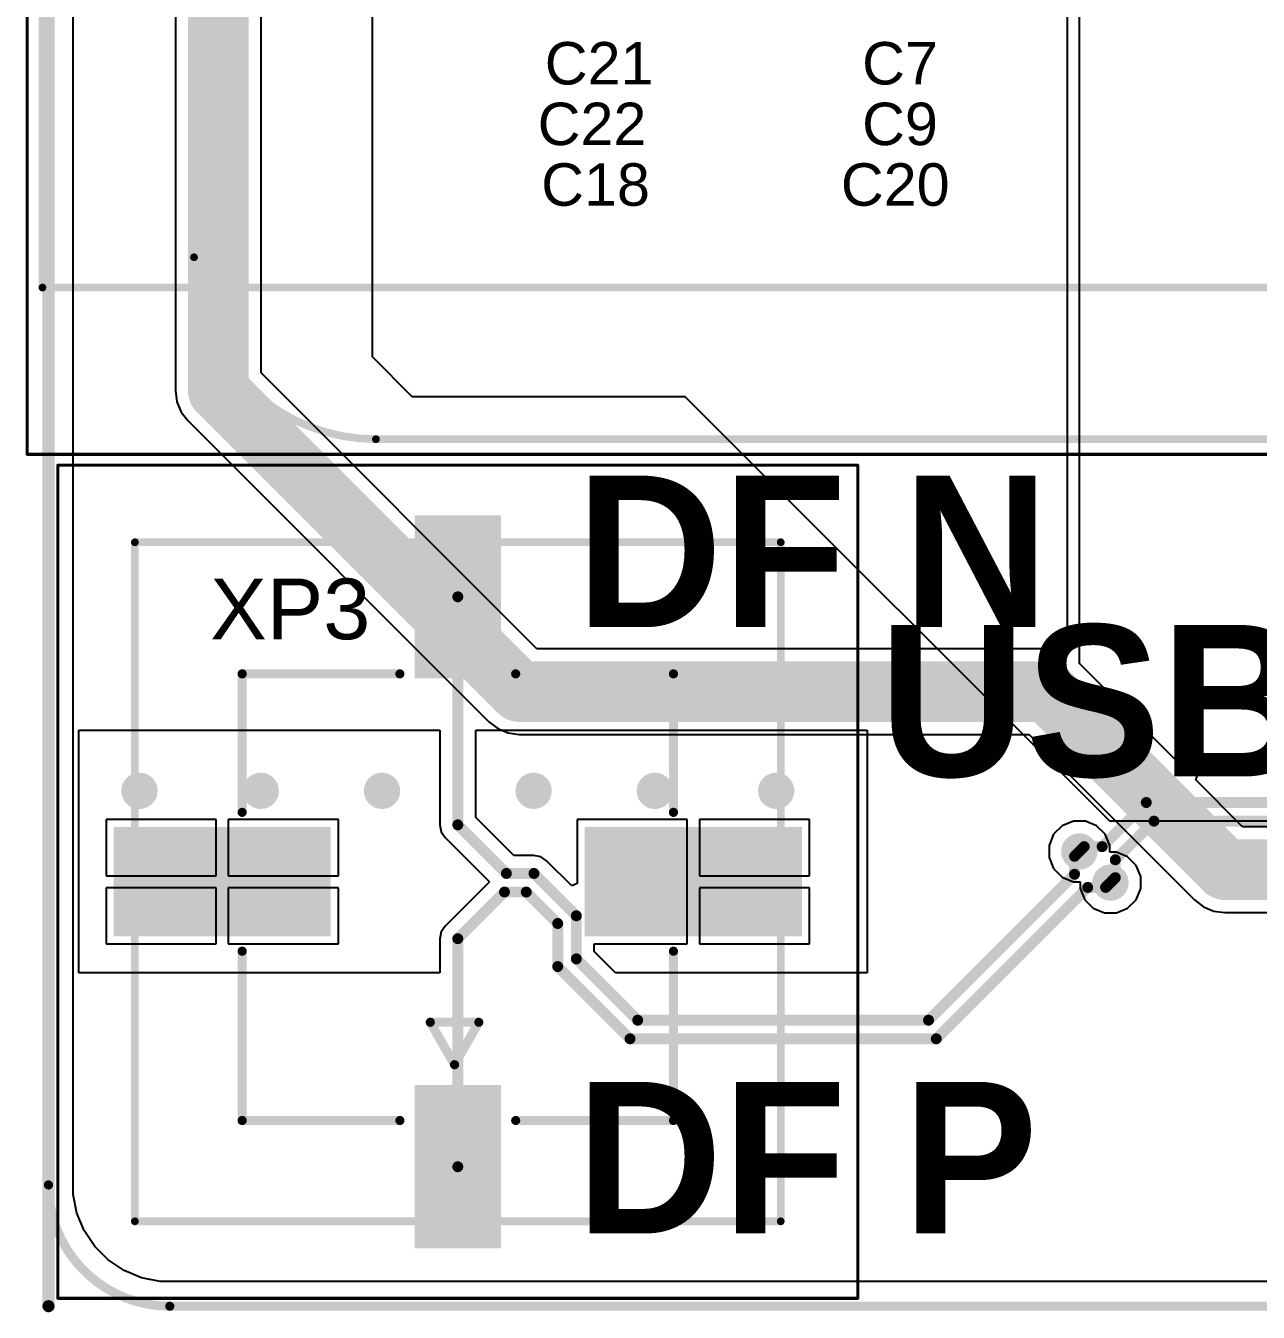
# Model space of a CAD drawing. Header units: inches. Extents: x 0 to 110, y 0 to 95.
# Drawn here: x -0.38 to 19.95, y -0.1 to 21.12 of the extents above; entities that cross this region are included whole.
import ezdxf

# ---------------------------------------------------------------- set-up
doc = ezdxf.new("R2010")
doc.units = ezdxf.units.IN
for name, color, linetype in [('Board Shape', 56, 'Continuous'), ('Bottom Layer', 5, 'Continuous'), ('Int1', 16, 'Continuous'), ('Int2', 76, 'Continuous'), ('Mechanical 13', 56, 'Continuous'), ('Mechanical1', 6, 'Continuous'), ('Top Courtyard', 56, 'Continuous'), ('Top Layer', 1, 'Continuous'), ('Top Overlay', 2, 'Continuous'), ('Top Paste', 8, 'Continuous'), ('Top Solder', 216, 'Continuous'), ('Via Holes', 16, 'Continuous')]:
    doc.layers.add(name, color=color, linetype=linetype)
doc.styles.add('Arial', font='', dxfattribs={"height": 0.2})
doc.styles.add('Century Gothic_Bold', font='', dxfattribs={"height": 0.2})
doc.styles.get('Arial').set_extended_font_data('Arial')
doc.styles.get('Century Gothic_Bold').set_extended_font_data('Century Gothic', bold=True)

# ---------------------------------------------------------------- blocks, each defined once
blk = doc.blocks.new('RPI_1037')
at = {"layer": 'Mechanical 13'}
for points in [[(39.5, 28, 0.127, 0.127, 0), (-39.5, 28, 0.127, 0.127, 0)], [(39.5, 28, 0.127, 0.127, -0.414214), (42.5, 25, 0.127, 0.127, 0)], [(45, 25.5, 0.127, 0.127, 0), (23.5, 25.5, 0.127, 0.127, 0)], [(45, 25.5, 0.127, 0.127, 0), (45, -25.5, 0.127, 0.127, 0)], [(42.5, 25, 0.127, 0.127, 0), (42.5, -25, 0.127, 0.127, 0)]]:
    blk.add_lwpolyline(points, format="xyseb", dxfattribs=at)
for points in [[(39.468, 28, 0.0635, 0.0635, 1), (39.532, 28, 0.0635, 0.0635, 1)], [(39.468, 28, 0.0635, 0.0635, 1), (39.532, 28, 0.0635, 0.0635, 1)], [(44.968, 25.5, 0.0635, 0.0635, 1), (45.032, 25.5, 0.0635, 0.0635, 1)], [(44.968, 25.5, 0.0635, 0.0635, 1), (45.032, 25.5, 0.0635, 0.0635, 1)], [(42.468, 25, 0.0635, 0.0635, 1), (42.532, 25, 0.0635, 0.0635, 1)], [(42.468, 25, 0.0635, 0.0635, 1), (42.532, 25, 0.0635, 0.0635, 1)]]:
    blk.add_lwpolyline(points, format="xyseb", close=True, dxfattribs=at)
at = {"layer": 'Top Courtyard'}
for points in [[(45.25, 28.25, 0.05, 0.05, 0), (-42.75, 28.25, 0.05, 0.05, 0)], [(45.25, 28.25, 0.05, 0.05, 0), (45.25, -30.255, 0.05, 0.05, 0)]]:
    blk.add_lwpolyline(points, format="xyseb", dxfattribs=at)
blk.add_lwpolyline([(45.238, 28.25, 0.025, 0.025, 1), (45.263, 28.25, 0.025, 0.025, 1)], format="xyseb", close=True, dxfattribs=at)
blk.add_lwpolyline([(45.238, 28.25, 0.025, 0.025, 1), (45.263, 28.25, 0.025, 0.025, 1)], format="xyseb", close=True, dxfattribs=at)
at = {"layer": 'Top Overlay'}
for points in [[(39.5, 28, 0.127, 0.127, 0), (-39.5, 28, 0.127, 0.127, 0)], [(39.5, 28, 0.127, 0.127, -0.414214), (42.5, 25, 0.127, 0.127, 0)], [(42.5, 25, 0.127, 0.127, 0), (42.5, -25, 0.127, 0.127, 0)]]:
    blk.add_lwpolyline(points, format="xyseb", dxfattribs=at)
for points in [[(39.468, 28, 0.0635, 0.0635, 1), (39.532, 28, 0.0635, 0.0635, 1)], [(39.468, 28, 0.0635, 0.0635, 1), (39.532, 28, 0.0635, 0.0635, 1)], [(42.468, 25, 0.0635, 0.0635, 1), (42.532, 25, 0.0635, 0.0635, 1)], [(42.468, 25, 0.0635, 0.0635, 1), (42.532, 25, 0.0635, 0.0635, 1)]]:
    blk.add_lwpolyline(points, format="xyseb", close=True, dxfattribs=at)
blk = doc.blocks.new('M_____430450218_1131')
at = {"layer": 'Top Layer'}
for points in [[(-0.635, 5.97), (0.635, 5.97), (0.635, 3.43), (-0.635, 3.43)], [(-5.6, 0.825), (-2.17, 0.825), (-2.17, -0.825), (-5.6, -0.825)], [(2.17, 0.825), (5.6, 0.825), (5.6, -0.825), (2.17, -0.825)], [(-0.635, -3.43), (0.635, -3.43), (0.635, -5.97), (-0.635, -5.97)]]:
    blk.add_hatch(color=1, dxfattribs=at).paths.add_polyline_path(points)
at = {"layer": 'Top Paste'}
for points in [[(-0.635, 5.97), (0.635, 5.97), (0.635, 3.43), (-0.635, 3.43)], [(-5.6, 0.825), (-2.17, 0.825), (-2.17, -0.825), (-5.6, -0.825)], [(2.17, 0.825), (5.6, 0.825), (5.6, -0.825), (2.17, -0.825)], [(-0.635, -3.43), (0.635, -3.43), (0.635, -5.97), (-0.635, -5.97)]]:
    blk.add_hatch(color=8, dxfattribs=at).paths.add_polyline_path(points)
at = {"layer": 'Top Solder'}
for points in [[(-0.711, 6.046), (0.711, 6.046), (0.711, 3.354), (-0.711, 3.354)], [(-5.676, 0.901), (-2.094, 0.901), (-2.094, -0.901), (-5.676, -0.901)], [(2.094, 0.901), (5.676, 0.901), (5.676, -0.901), (2.094, -0.901)], [(-0.711, -3.354), (0.711, -3.354), (0.711, -6.046), (-0.711, -6.046)]]:
    blk.add_hatch(color=216, dxfattribs=at).paths.add_polyline_path(points)
at = {"layer": 'Mechanical 13'}
for points in [[(-5.325, 5.6, 0.127, 0.127, 0), (5.325, 5.6, 0.127, 0.127, 0)], [(-5.325, -5.6, 0.127, 0.127, 0), (-5.325, 5.6, 0.127, 0.127, 0)], [(5.325, -5.6, 0.127, 0.127, 0), (5.325, 5.6, 0.127, 0.127, 0)], [(-0.454, -2.317, 0.127, 0.127, 0), (0.346, -2.317, 0.127, 0.127, 0)], [(-0.454, -2.317, 0.127, 0.127, 0), (-0.054, -3.017, 0.127, 0.127, 0)], [(-0.054, -3.017, 0.127, 0.127, 0), (0.346, -2.317, 0.127, 0.127, 0)], [(-5.325, -5.6, 0.127, 0.127, 0), (5.325, -5.6, 0.127, 0.127, 0)]]:
    blk.add_lwpolyline(points, format="xyseb", dxfattribs=at)
for points in [[(-5.357, 5.6, 0.0635, 0.0635, 1), (-5.293, 5.6, 0.0635, 0.0635, 1)], [(-5.357, 5.6, 0.0635, 0.0635, 1), (-5.293, 5.6, 0.0635, 0.0635, 1)], [(5.293, 5.6, 0.0635, 0.0635, 1), (5.357, 5.6, 0.0635, 0.0635, 1)], [(5.293, 5.6, 0.0635, 0.0635, 1), (5.357, 5.6, 0.0635, 0.0635, 1)], [(-0.486, -2.317, 0.0635, 0.0635, 1), (-0.422, -2.317, 0.0635, 0.0635, 1)], [(-0.486, -2.317, 0.0635, 0.0635, 1), (-0.422, -2.317, 0.0635, 0.0635, 1)], [(0.314, -2.317, 0.0635, 0.0635, 1), (0.378, -2.317, 0.0635, 0.0635, 1)], [(0.314, -2.317, 0.0635, 0.0635, 1), (0.378, -2.317, 0.0635, 0.0635, 1)], [(-0.086, -3.017, 0.0635, 0.0635, 1), (-0.022, -3.017, 0.0635, 0.0635, 1)], [(-0.086, -3.017, 0.0635, 0.0635, 1), (-0.022, -3.017, 0.0635, 0.0635, 1)], [(-5.357, -5.6, 0.0635, 0.0635, 1), (-5.293, -5.6, 0.0635, 0.0635, 1)], [(-5.357, -5.6, 0.0635, 0.0635, 1), (-5.293, -5.6, 0.0635, 0.0635, 1)], [(5.293, -5.6, 0.0635, 0.0635, 1), (5.357, -5.6, 0.0635, 0.0635, 1)], [(5.293, -5.6, 0.0635, 0.0635, 1), (5.357, -5.6, 0.0635, 0.0635, 1)]]:
    blk.add_lwpolyline(points, format="xyseb", close=True, dxfattribs=at)
at = {"layer": 'Top Courtyard'}
for points in [[(-6.595, -6.87, 0.05, 0.05, 0), (-6.595, 6.87, 0.05, 0.05, 0)], [(-6.595, 6.87, 0.05, 0.05, 0), (6.595, 6.87, 0.05, 0.05, 0)], [(6.595, -6.87, 0.05, 0.05, 0), (6.595, 6.87, 0.05, 0.05, 0)], [(-6.595, -6.87, 0.05, 0.05, 0), (6.595, -6.87, 0.05, 0.05, 0)]]:
    blk.add_lwpolyline(points, format="xyseb", dxfattribs=at)
for points in [[(-6.608, 6.87, 0.025, 0.025, 1), (-6.583, 6.87, 0.025, 0.025, 1)], [(-6.608, 6.87, 0.025, 0.025, 1), (-6.583, 6.87, 0.025, 0.025, 1)], [(6.583, 6.87, 0.025, 0.025, 1), (6.608, 6.87, 0.025, 0.025, 1)], [(6.583, 6.87, 0.025, 0.025, 1), (6.608, 6.87, 0.025, 0.025, 1)], [(-6.608, -6.87, 0.025, 0.025, 1), (-6.583, -6.87, 0.025, 0.025, 1)], [(-6.608, -6.87, 0.025, 0.025, 1), (-6.583, -6.87, 0.025, 0.025, 1)], [(6.583, -6.87, 0.025, 0.025, 1), (6.608, -6.87, 0.025, 0.025, 1)], [(6.583, -6.87, 0.025, 0.025, 1), (6.608, -6.87, 0.025, 0.025, 1)]]:
    blk.add_lwpolyline(points, format="xyseb", close=True, dxfattribs=at)
at = {"layer": 'Top Overlay'}
for points in [[(-3.556, 3.429, 0.15, 0.15, 0), (-0.955, 3.429, 0.15, 0.15, 0)], [(-3.556, 1.145, 0.15, 0.15, 0), (-3.556, 3.429, 0.15, 0.15, 0)], [(0.955, 3.429, 0.15, 0.15, 0), (3.556, 3.429, 0.15, 0.15, 0)], [(3.556, 1.145, 0.15, 0.15, 0), (3.556, 3.429, 0.15, 0.15, 0)], [(-3.556, -3.937, 0.15, 0.15, 0), (-3.556, -1.145, 0.15, 0.15, 0)], [(3.556, -3.937, 0.15, 0.15, 0), (3.556, -1.145, 0.15, 0.15, 0)], [(-0.454, -2.317, 0.15, 0.15, 0), (-0.054, -3.017, 0.15, 0.15, 0)], [(-0.454, -2.317, 0.15, 0.15, 0), (0.346, -2.317, 0.15, 0.15, 0)], [(-0.054, -3.017, 0.15, 0.15, 0), (0.346, -2.317, 0.15, 0.15, 0)], [(-3.556, -3.937, 0.15, 0.15, 0), (-0.955, -3.937, 0.15, 0.15, 0)], [(0.955, -3.937, 0.15, 0.15, 0), (3.556, -3.937, 0.15, 0.15, 0)]]:
    blk.add_lwpolyline(points, format="xyseb", dxfattribs=at)
for points in [[(-3.594, 3.429, 0.075, 0.075, 1), (-3.518, 3.429, 0.075, 0.075, 1)], [(-3.594, 3.429, 0.075, 0.075, 1), (-3.518, 3.429, 0.075, 0.075, 1)], [(-0.992, 3.429, 0.075, 0.075, 1), (-0.917, 3.429, 0.075, 0.075, 1)], [(0.917, 3.429, 0.075, 0.075, 1), (0.992, 3.429, 0.075, 0.075, 1)], [(3.518, 3.429, 0.075, 0.075, 1), (3.594, 3.429, 0.075, 0.075, 1)], [(3.518, 3.429, 0.075, 0.075, 1), (3.594, 3.429, 0.075, 0.075, 1)], [(-3.594, 1.145, 0.075, 0.075, 1), (-3.518, 1.145, 0.075, 0.075, 1)], [(3.518, 1.145, 0.075, 0.075, 1), (3.594, 1.145, 0.075, 0.075, 1)], [(-3.594, -1.145, 0.075, 0.075, 1), (-3.518, -1.145, 0.075, 0.075, 1)], [(3.518, -1.145, 0.075, 0.075, 1), (3.594, -1.145, 0.075, 0.075, 1)], [(-0.492, -2.317, 0.075, 0.075, 1), (-0.416, -2.317, 0.075, 0.075, 1)], [(-0.492, -2.317, 0.075, 0.075, 1), (-0.416, -2.317, 0.075, 0.075, 1)], [(0.309, -2.317, 0.075, 0.075, 1), (0.384, -2.317, 0.075, 0.075, 1)], [(0.309, -2.317, 0.075, 0.075, 1), (0.384, -2.317, 0.075, 0.075, 1)], [(-0.092, -3.017, 0.075, 0.075, 1), (-0.016, -3.017, 0.075, 0.075, 1)], [(-0.092, -3.017, 0.075, 0.075, 1), (-0.016, -3.017, 0.075, 0.075, 1)], [(-3.594, -3.937, 0.075, 0.075, 1), (-3.518, -3.937, 0.075, 0.075, 1)], [(-3.594, -3.937, 0.075, 0.075, 1), (-3.518, -3.937, 0.075, 0.075, 1)], [(-0.992, -3.937, 0.075, 0.075, 1), (-0.917, -3.937, 0.075, 0.075, 1)], [(0.917, -3.937, 0.075, 0.075, 1), (0.992, -3.937, 0.075, 0.075, 1)], [(3.518, -3.937, 0.075, 0.075, 1), (3.594, -3.937, 0.075, 0.075, 1)], [(3.518, -3.937, 0.075, 0.075, 1), (3.594, -3.937, 0.075, 0.075, 1)]]:
    blk.add_lwpolyline(points, format="xyseb", close=True, dxfattribs=at)

msp = doc.modelspace()

# ---------------------------------------------------------------- hatches: boundary and pattern name
at = {"layer": 'Bottom Layer'}
h = msp.add_hatch(color=5, dxfattribs=at)
edge = h.paths.add_edge_path()
edge.add_arc((1.5, 8.5), 0.3, 0, 360)
h = msp.add_hatch(color=5, dxfattribs=at)
edge = h.paths.add_edge_path()
edge.add_arc((3.5, 8.5), 0.3, 0, 360)
h = msp.add_hatch(color=5, dxfattribs=at)
edge = h.paths.add_edge_path()
edge.add_arc((5.5, 8.5), 0.3, 0, 360)
h = msp.add_hatch(color=5, dxfattribs=at)
edge = h.paths.add_edge_path()
edge.add_arc((8, 8.5), 0.3, 0, 360)
h = msp.add_hatch(color=5, dxfattribs=at)
edge = h.paths.add_edge_path()
edge.add_arc((10, 8.5), 0.3, 0, 360)
h = msp.add_hatch(color=5, dxfattribs=at)
edge = h.paths.add_edge_path()
edge.add_arc((12, 8.5), 0.3, 0, 360)
h = msp.add_hatch(color=5, dxfattribs=at)
edge = h.paths.add_edge_path()
edge.add_arc((17, 7.5), 0.3, 0, 360)
h = msp.add_hatch(color=5, dxfattribs=at)
edge = h.paths.add_edge_path()
edge.add_arc((17.513, 6.987), 0.3, 0, 360)
at = {"layer": 'Int1'}
h = msp.add_hatch(color=16, dxfattribs=at)
edge = h.paths.add_edge_path()
edge.add_arc((1.5, 8.5), 0.3, 0, 360)
h = msp.add_hatch(color=16, dxfattribs=at)
edge = h.paths.add_edge_path()
edge.add_arc((3.5, 8.5), 0.3, 0, 360)
h = msp.add_hatch(color=16, dxfattribs=at)
edge = h.paths.add_edge_path()
edge.add_arc((5.5, 8.5), 0.3, 0, 360)
h = msp.add_hatch(color=16, dxfattribs=at)
edge = h.paths.add_edge_path()
edge.add_arc((8, 8.5), 0.3, 0, 360)
h = msp.add_hatch(color=16, dxfattribs=at)
edge = h.paths.add_edge_path()
edge.add_arc((10, 8.5), 0.3, 0, 360)
h = msp.add_hatch(color=16, dxfattribs=at)
edge = h.paths.add_edge_path()
edge.add_arc((12, 8.5), 0.3, 0, 360)
h = msp.add_hatch(color=16, dxfattribs=at)
edge = h.paths.add_edge_path()
edge.add_arc((17, 7.5), 0.3, 0, 360)
h = msp.add_hatch(color=16, dxfattribs=at)
edge = h.paths.add_edge_path()
edge.add_arc((17.513, 6.987), 0.3, 0, 360)
at = {"layer": 'Int2'}
h = msp.add_hatch(color=76, dxfattribs=at)
edge = h.paths.add_edge_path()
edge.add_arc((1.5, 8.5), 0.3, 0, 360)
h = msp.add_hatch(color=76, dxfattribs=at)
edge = h.paths.add_edge_path()
edge.add_arc((3.5, 8.5), 0.3, 0, 360)
h = msp.add_hatch(color=76, dxfattribs=at)
edge = h.paths.add_edge_path()
edge.add_arc((5.5, 8.5), 0.3, 0, 360)
h = msp.add_hatch(color=76, dxfattribs=at)
edge = h.paths.add_edge_path()
edge.add_arc((8, 8.5), 0.3, 0, 360)
h = msp.add_hatch(color=76, dxfattribs=at)
edge = h.paths.add_edge_path()
edge.add_arc((10, 8.5), 0.3, 0, 360)
h = msp.add_hatch(color=76, dxfattribs=at)
edge = h.paths.add_edge_path()
edge.add_arc((12, 8.5), 0.3, 0, 360)
h = msp.add_hatch(color=76, dxfattribs=at)
edge = h.paths.add_edge_path()
edge.add_arc((17, 7.5), 0.3, 0, 360)
h = msp.add_hatch(color=76, dxfattribs=at)
edge = h.paths.add_edge_path()
edge.add_arc((17.513, 6.987), 0.3, 0, 360)
at = {"layer": 'Top Layer'}
h = msp.add_hatch(color=1, dxfattribs=at)
edge = h.paths.add_edge_path()
edge.add_arc((1.5, 8.5), 0.3, 0, 360)
h = msp.add_hatch(color=1, dxfattribs=at)
edge = h.paths.add_edge_path()
edge.add_arc((3.5, 8.5), 0.3, 0, 360)
h = msp.add_hatch(color=1, dxfattribs=at)
edge = h.paths.add_edge_path()
edge.add_arc((5.5, 8.5), 0.3, 0, 360)
h = msp.add_hatch(color=1, dxfattribs=at)
edge = h.paths.add_edge_path()
edge.add_arc((8, 8.5), 0.3, 0, 360)
h = msp.add_hatch(color=1, dxfattribs=at)
edge = h.paths.add_edge_path()
edge.add_arc((10, 8.5), 0.3, 0, 360)
h = msp.add_hatch(color=1, dxfattribs=at)
edge = h.paths.add_edge_path()
edge.add_arc((12, 8.5), 0.3, 0, 360)
h = msp.add_hatch(color=1, dxfattribs=at)
edge = h.paths.add_edge_path()
edge.add_arc((17, 7.5), 0.3, 0, 360)
h = msp.add_hatch(color=1, dxfattribs=at)
edge = h.paths.add_edge_path()
edge.add_arc((17.513, 6.987), 0.3, 0, 360)
at = {"layer": 'Via Holes'}
h = msp.add_hatch(color=7, dxfattribs=at)
edge = h.paths.add_edge_path()
edge.add_arc((1.5, 8.5), 0.15, 0, 360)
h = msp.add_hatch(color=7, dxfattribs=at)
edge = h.paths.add_edge_path()
edge.add_arc((3.5, 8.5), 0.15, 0, 360)
h = msp.add_hatch(color=7, dxfattribs=at)
edge = h.paths.add_edge_path()
edge.add_arc((5.5, 8.5), 0.15, 0, 360)
h = msp.add_hatch(color=7, dxfattribs=at)
edge = h.paths.add_edge_path()
edge.add_arc((8, 8.5), 0.15, 0, 360)
h = msp.add_hatch(color=7, dxfattribs=at)
edge = h.paths.add_edge_path()
edge.add_arc((10, 8.5), 0.15, 0, 360)
h = msp.add_hatch(color=7, dxfattribs=at)
edge = h.paths.add_edge_path()
edge.add_arc((12, 8.5), 0.15, 0, 360)
h = msp.add_hatch(color=7, dxfattribs=at)
edge = h.paths.add_edge_path()
edge.add_arc((17, 7.5), 0.15, 0, 360)
h = msp.add_hatch(color=7, dxfattribs=at)
edge = h.paths.add_edge_path()
edge.add_arc((17.513, 6.987), 0.15, 0, 360)

# ---------------------------------------------------------------- linework, layer by layer
at = {"layer": 'Board Shape'}
for points in [[(0, 2, 0.15, 0.15, 0), (0, 93, 0.15, 0.15, 0)], [(2, 0, 0.15, 0.15, -0.414214), (0, 2, 0.15, 0.15, 0)], [(2, 0, 0.15, 0.15, 0), (89.072, 0, 0.15, 0.15, 0)]]:
    msp.add_lwpolyline(points, format="xyseb", dxfattribs=at)
for points in [[(-0.038, 2, 0.075, 0.075, 1), (0.038, 2, 0.075, 0.075, 1)], [(-0.038, 2, 0.075, 0.075, 1), (0.038, 2, 0.075, 0.075, 1)], [(1.963, 0, 0.075, 0.075, 1), (2.038, 0, 0.075, 0.075, 1)], [(1.963, 0, 0.075, 0.075, 1), (2.038, 0, 0.075, 0.075, 1)]]:
    msp.add_lwpolyline(points, format="xyseb", close=True, dxfattribs=at)
at = {"layer": 'Bottom Layer'}
for points in [[(17.376, 7.58, 0.18, 0.18, 0), (18.103, 8.307, 0.18, 0.18, 0)], [(18.103, 8.307, 0.18, 0.18, 0), (85.977, 8.307, 0.18, 0.18, 0)], [(17.593, 7.363, 0.18, 0.18, 0), (18.23, 8, 0.18, 0.18, 0)], [(18.23, 8, 0.18, 0.18, 0), (86.104, 8, 0.18, 0.18, 0)], [(17, 7.5, 0.18, 0.18, 0), (17.08, 7.58, 0.18, 0.18, 0)], [(17.08, 7.58, 0.18, 0.18, 0), (17.376, 7.58, 0.18, 0.18, 0)], [(17.593, 7.068, 0.18, 0.18, 0), (17.593, 7.363, 0.18, 0.18, 0)], [(17.513, 6.987, 0.18, 0.18, 0), (17.593, 7.068, 0.18, 0.18, 0)]]:
    msp.add_lwpolyline(points, format="xyseb", dxfattribs=at)
for points in [[(18.058, 8.307, 0.09, 0.09, 1), (18.148, 8.307, 0.09, 0.09, 1)], [(18.058, 8.307, 0.09, 0.09, 1), (18.148, 8.307, 0.09, 0.09, 1)], [(18.185, 8, 0.09, 0.09, 1), (18.275, 8, 0.09, 0.09, 1)], [(18.185, 8, 0.09, 0.09, 1), (18.275, 8, 0.09, 0.09, 1)], [(17.035, 7.58, 0.09, 0.09, 1), (17.125, 7.58, 0.09, 0.09, 1)], [(17.035, 7.58, 0.09, 0.09, 1), (17.125, 7.58, 0.09, 0.09, 1)], [(17.331, 7.58, 0.09, 0.09, 1), (17.421, 7.58, 0.09, 0.09, 1)], [(17.331, 7.58, 0.09, 0.09, 1), (17.421, 7.58, 0.09, 0.09, 1)], [(16.955, 7.5, 0.09, 0.09, 1), (17.045, 7.5, 0.09, 0.09, 1)], [(17.548, 7.363, 0.09, 0.09, 1), (17.638, 7.363, 0.09, 0.09, 1)], [(17.548, 7.363, 0.09, 0.09, 1), (17.638, 7.363, 0.09, 0.09, 1)], [(17.468, 6.987, 0.09, 0.09, 1), (17.558, 6.987, 0.09, 0.09, 1)], [(17.548, 7.068, 0.09, 0.09, 1), (17.638, 7.068, 0.09, 0.09, 1)], [(17.548, 7.068, 0.09, 0.09, 1), (17.638, 7.068, 0.09, 0.09, 1)]]:
    msp.add_lwpolyline(points, format="xyseb", close=True, dxfattribs=at)
at = {"layer": 'Int1'}
for p, q in [((0.408, 2), (0.408, 93)), ((2.094, 44.5), (2.094, 15.1)), ((3.506, 15.392), (3.506, 44.5)), ((16.796, 27.5), (16.796, 10.869)), ((17, 10.598), (17, 27.5)), ((8.055, 10.844), (3.506, 15.392)), ((2.094, 15.1), (2.118, 14.917)), ((2.118, 14.917), (2.189, 14.747)), ((2.189, 14.747), (2.301, 14.601)), ((2.301, 14.601), (7.263, 9.638)), ((16.463, 10.844), (8.055, 10.844)), ((16.645, 10.819), (16.463, 10.844)), ((16.796, 10.869), (16.692, 10.8)), ((16.692, 10.8), (16.645, 10.819)), ((18.598, 9), (17, 10.598)), ((7.263, 9.638), (7.409, 9.526)), ((7.409, 9.526), (7.58, 9.456)), ((7.58, 9.456), (7.763, 9.431)), ((7.763, 9.431), (16.17, 9.431)), ((16.17, 9.431), (18.901, 6.701)), ((76.645, 9), (18.598, 9)), ((18.918, 8.681), (18.966, 8.796)), ((18.966, 8.796), (76.645, 8.796)), ((19.692, 7.906), (18.918, 8.681)), ((16.717, 7.924), (16.576, 7.783)), ((16.901, 8), (16.717, 7.924)), ((17.099, 8), (16.901, 8)), ((17.283, 7.924), (17.099, 8)), ((17.424, 7.783), (17.283, 7.924)), ((80.708, 7.906), (19.692, 7.906)), ((16.576, 7.783), (16.5, 7.599)), ((17.5, 7.599), (17.424, 7.783)), ((16.5, 7.599), (16.5, 7.401)), ((17.5, 7.487), (17.5, 7.599)), ((17.612, 7.487), (17.5, 7.487)), ((17.796, 7.411), (17.612, 7.487)), ((16.5, 7.401), (16.576, 7.217)), ((16.576, 7.217), (16.717, 7.076)), ((17.937, 7.271), (17.796, 7.411)), ((18.013, 7.087), (17.937, 7.271)), ((16.717, 7.076), (16.901, 7)), ((18.013, 6.888), (18.013, 7.087)), ((16.901, 7), (17.013, 7)), ((17.013, 7), (17.013, 6.888)), ((17.013, 6.888), (17.089, 6.704)), ((17.937, 6.704), (18.013, 6.888)), ((17.089, 6.704), (17.229, 6.563)), ((17.796, 6.563), (17.937, 6.704)), ((18.901, 6.701), (19.047, 6.589)), ((19.047, 6.589), (19.217, 6.518)), ((17.229, 6.563), (17.413, 6.487)), ((17.413, 6.487), (17.612, 6.487)), ((17.612, 6.487), (17.796, 6.563)), ((19.217, 6.518), (19.4, 6.494)), ((19.4, 6.494), (81, 6.494)), ((0.408, 1.843), (0.408, 2)), ((0.469, 1.536), (0.408, 1.843)), ((0.589, 1.246), (0.469, 1.536)), ((0.763, 0.985), (0.589, 1.246)), ((0.985, 0.763), (0.763, 0.985)), ((1.246, 0.589), (0.985, 0.763)), ((1.536, 0.469), (1.246, 0.589)), ((1.843, 0.408), (1.536, 0.469)), ((2, 0.408), (1.843, 0.408)), ((89.072, 0.408), (2, 0.408))]:
    msp.add_line(p, q, dxfattribs=at)
for points in [[(2.8, 15.1, 1, 1, 0), (2.8, 44.5, 1, 1, 0)], [(2.8, 15.1, 1, 1, 0), (7.763, 10.137, 1, 1, 0)], [(7.763, 10.137, 1, 1, 0), (16.463, 10.137, 1, 1, 0)], [(16.463, 10.137, 1, 1, 0), (19.4, 7.2, 1, 1, 0)], [(19.4, 7.2, 1, 1, 0), (81, 7.2, 1, 1, 0)]]:
    msp.add_lwpolyline(points, format="xyseb", dxfattribs=at)
for points in [[(2.55, 15.1, 0.5, 0.5, 1), (3.05, 15.1, 0.5, 0.5, 1)], [(2.55, 15.1, 0.5, 0.5, 1), (3.05, 15.1, 0.5, 0.5, 1)], [(7.513, 10.137, 0.5, 0.5, 1), (8.013, 10.137, 0.5, 0.5, 1)], [(7.513, 10.137, 0.5, 0.5, 1), (8.013, 10.137, 0.5, 0.5, 1)], [(16.213, 10.137, 0.5, 0.5, 1), (16.713, 10.137, 0.5, 0.5, 1)], [(16.213, 10.137, 0.5, 0.5, 1), (16.713, 10.137, 0.5, 0.5, 1)], [(19.15, 7.2, 0.5, 0.5, 1), (19.65, 7.2, 0.5, 0.5, 1)], [(19.15, 7.2, 0.5, 0.5, 1), (19.65, 7.2, 0.5, 0.5, 1)]]:
    msp.add_lwpolyline(points, format="xyseb", close=True, dxfattribs=at)
at = {"layer": 'Int2'}
for p, q in [((0.408, 2), (0.408, 93)), ((16.717, 7.924), (16.576, 7.783)), ((16.901, 8), (16.717, 7.924)), ((17.099, 8), (16.901, 8)), ((17.283, 7.924), (17.099, 8)), ((17.424, 7.783), (17.283, 7.924)), ((16.576, 7.783), (16.5, 7.599)), ((17.5, 7.599), (17.424, 7.783)), ((16.5, 7.599), (16.5, 7.401)), ((17.5, 7.487), (17.5, 7.599)), ((17.612, 7.487), (17.5, 7.487)), ((17.796, 7.411), (17.612, 7.487)), ((16.5, 7.401), (16.576, 7.217)), ((16.576, 7.217), (16.717, 7.076)), ((17.937, 7.271), (17.796, 7.411)), ((18.013, 7.087), (17.937, 7.271)), ((16.717, 7.076), (16.901, 7)), ((18.013, 6.888), (18.013, 7.087)), ((16.901, 7), (17.013, 7)), ((17.013, 7), (17.013, 6.888)), ((17.013, 6.888), (17.089, 6.704)), ((17.937, 6.704), (18.013, 6.888)), ((17.089, 6.704), (17.229, 6.563)), ((17.796, 6.563), (17.937, 6.704)), ((17.229, 6.563), (17.413, 6.487)), ((17.413, 6.487), (17.612, 6.487)), ((17.612, 6.487), (17.796, 6.563)), ((0.408, 1.843), (0.408, 2)), ((0.469, 1.536), (0.408, 1.843)), ((0.589, 1.246), (0.469, 1.536)), ((0.763, 0.985), (0.589, 1.246)), ((0.985, 0.763), (0.763, 0.985)), ((1.246, 0.589), (0.985, 0.763)), ((1.536, 0.469), (1.246, 0.589)), ((1.843, 0.408), (1.536, 0.469)), ((2, 0.408), (1.843, 0.408)), ((89.072, 0.408), (2, 0.408))]:
    msp.add_line(p, q, dxfattribs=at)
at = {"layer": 'Mechanical1'}
msp.add_lwpolyline([(0, 0, 0.2, 0.2, 0), (0, 95, 0.2, 0.2, 0)], format="xyseb", dxfattribs=at)
msp.add_lwpolyline([(-0.05, 0, 0.1, 0.1, 1), (0.05, 0, 0.1, 0.1, 1)], format="xyseb", close=True, dxfattribs=at)
at = {"layer": 'Top Layer'}
for p, q in [((5.342, 15.658), (5.342, 40.217)), ((6, 15), (5.342, 15.658)), ((10.5, 15), (6, 15)), ((17.5, 8), (10.5, 15)), ((0.5, 5.5), (0.5, 9.5)), ((0.5, 9.5), (6.454, 9.5)), ((6.454, 9.5), (6.454, 7.939)), ((7.046, 8.061), (7.046, 9.5)), ((7.046, 9.5), (13.5, 9.5)), ((13.5, 9.5), (13.5, 5.5)), ((2.765, 8.025), (0.95, 8.025)), ((0.95, 8.025), (0.95, 7.1)), ((2.765, 7.1), (2.765, 8.025)), ((4.78, 8.025), (2.965, 8.025)), ((2.965, 8.025), (2.965, 7.1)), ((4.78, 7.1), (4.78, 8.025)), ((6.454, 7.939), (6.477, 7.826)), ((7.673, 7.434), (7.046, 8.061)), ((10.535, 8.025), (8.72, 8.025)), ((8.72, 8.025), (8.72, 6.973)), ((10.535, 7), (10.535, 8.025)), ((12.55, 8.025), (10.735, 8.025)), ((10.735, 8.025), (10.735, 7.1)), ((12.55, 7.1), (12.55, 8.025)), ((29.7, 8), (17.5, 8)), ((6.477, 7.826), (6.541, 7.73)), ((6.541, 7.73), (7.271, 7)), ((8.006, 7.434), (7.673, 7.434)), ((8.119, 7.411), (8.006, 7.434)), ((8.215, 7.347), (8.119, 7.411)), ((8.628, 6.935), (8.215, 7.347)), ((0.95, 7.1), (2.765, 7.1)), ((2.965, 7.1), (4.78, 7.1)), ((10.735, 7.1), (12.55, 7.1)), ((2.765, 6.9), (0.95, 6.9)), ((0.95, 6.9), (0.95, 5.975)), ((2.765, 5.975), (2.765, 6.9)), ((4.78, 6.9), (2.965, 6.9)), ((2.965, 6.9), (2.965, 5.975)), ((4.78, 5.975), (4.78, 6.9)), ((7.271, 7), (6.541, 6.27)), ((8.72, 6.973), (8.628, 6.935)), ((10.535, 5.975), (10.535, 7)), ((12.55, 6.9), (10.735, 6.9)), ((10.735, 6.9), (10.735, 5.975)), ((12.55, 5.975), (12.55, 6.9)), ((6.477, 6.174), (6.454, 6.061)), ((6.541, 6.27), (6.477, 6.174)), ((0.95, 5.975), (2.765, 5.975)), ((2.965, 5.975), (4.78, 5.975)), ((6.454, 6.061), (6.454, 5.5)), ((9.001, 5.852), (9.001, 5.975)), ((9.001, 5.975), (10.535, 5.975)), ((10.735, 5.975), (12.55, 5.975)), ((9.352, 5.5), (9.001, 5.852)), ((6.454, 5.5), (0.5, 5.5)), ((13.5, 5.5), (9.352, 5.5))]:
    msp.add_line(p, q, dxfattribs=at)
for points in [[(6.75, 7.939, 0.18, 0.18, 0), (6.75, 11.7, 0.18, 0.18, 0)], [(6.75, 7.939, 0.18, 0.18, 0), (7.551, 7.138, 0.18, 0.18, 0)], [(16.92, 7.42, 0.18, 0.18, 0), (17, 7.5, 0.18, 0.18, 0)], [(16.92, 7.124, 0.18, 0.18, 0), (16.92, 7.42, 0.18, 0.18, 0)], [(7.551, 7.138, 0.18, 0.18, 0), (8.006, 7.138, 0.18, 0.18, 0)], [(8.006, 7.138, 0.18, 0.18, 0), (8.705, 6.439, 0.18, 0.18, 0)], [(14.513, 4.717, 0.18, 0.18, 0), (16.92, 7.124, 0.18, 0.18, 0)], [(17.432, 6.907, 0.18, 0.18, 0), (17.513, 6.987, 0.18, 0.18, 0)], [(6.75, 6.061, 0.18, 0.18, 0), (7.52, 6.831, 0.18, 0.18, 0)], [(7.52, 6.831, 0.18, 0.18, 0), (7.879, 6.831, 0.18, 0.18, 0)], [(7.879, 6.831, 0.18, 0.18, 0), (8.398, 6.312, 0.18, 0.18, 0)], [(14.64, 4.41, 0.18, 0.18, 0), (17.137, 6.907, 0.18, 0.18, 0)], [(17.137, 6.907, 0.18, 0.18, 0), (17.432, 6.907, 0.18, 0.18, 0)], [(8.398, 5.602, 0.18, 0.18, 0), (8.398, 6.312, 0.18, 0.18, 0)], [(8.705, 5.729, 0.18, 0.18, 0), (8.705, 6.439, 0.18, 0.18, 0)], [(6.75, 2.3, 0.18, 0.18, 0), (6.75, 6.061, 0.18, 0.18, 0)], [(8.705, 5.729, 0.18, 0.18, 0), (9.717, 4.717, 0.18, 0.18, 0)], [(8.398, 5.602, 0.18, 0.18, 0), (9.59, 4.41, 0.18, 0.18, 0)], [(9.717, 4.717, 0.18, 0.18, 0), (14.513, 4.717, 0.18, 0.18, 0)], [(9.59, 4.41, 0.18, 0.18, 0), (14.64, 4.41, 0.18, 0.18, 0)]]:
    msp.add_lwpolyline(points, format="xyseb", dxfattribs=at)
for points in [[(6.705, 11.7, 0.09, 0.09, 1), (6.795, 11.7, 0.09, 0.09, 1)], [(6.705, 7.939, 0.09, 0.09, 1), (6.795, 7.939, 0.09, 0.09, 1)], [(6.705, 7.939, 0.09, 0.09, 1), (6.795, 7.939, 0.09, 0.09, 1)], [(16.875, 7.42, 0.09, 0.09, 1), (16.965, 7.42, 0.09, 0.09, 1)], [(16.875, 7.42, 0.09, 0.09, 1), (16.965, 7.42, 0.09, 0.09, 1)], [(16.955, 7.5, 0.09, 0.09, 1), (17.045, 7.5, 0.09, 0.09, 1)], [(7.506, 7.138, 0.09, 0.09, 1), (7.596, 7.138, 0.09, 0.09, 1)], [(7.506, 7.138, 0.09, 0.09, 1), (7.596, 7.138, 0.09, 0.09, 1)], [(7.961, 7.138, 0.09, 0.09, 1), (8.051, 7.138, 0.09, 0.09, 1)], [(7.961, 7.138, 0.09, 0.09, 1), (8.051, 7.138, 0.09, 0.09, 1)], [(16.875, 7.124, 0.09, 0.09, 1), (16.965, 7.124, 0.09, 0.09, 1)], [(16.875, 7.124, 0.09, 0.09, 1), (16.965, 7.124, 0.09, 0.09, 1)], [(17.468, 6.987, 0.09, 0.09, 1), (17.558, 6.987, 0.09, 0.09, 1)], [(7.475, 6.831, 0.09, 0.09, 1), (7.565, 6.831, 0.09, 0.09, 1)], [(7.475, 6.831, 0.09, 0.09, 1), (7.565, 6.831, 0.09, 0.09, 1)], [(7.834, 6.831, 0.09, 0.09, 1), (7.924, 6.831, 0.09, 0.09, 1)], [(7.834, 6.831, 0.09, 0.09, 1), (7.924, 6.831, 0.09, 0.09, 1)], [(17.092, 6.907, 0.09, 0.09, 1), (17.182, 6.907, 0.09, 0.09, 1)], [(17.092, 6.907, 0.09, 0.09, 1), (17.182, 6.907, 0.09, 0.09, 1)], [(17.387, 6.907, 0.09, 0.09, 1), (17.477, 6.907, 0.09, 0.09, 1)], [(17.387, 6.907, 0.09, 0.09, 1), (17.477, 6.907, 0.09, 0.09, 1)], [(8.353, 6.312, 0.09, 0.09, 1), (8.443, 6.312, 0.09, 0.09, 1)], [(8.353, 6.312, 0.09, 0.09, 1), (8.443, 6.312, 0.09, 0.09, 1)], [(8.66, 6.439, 0.09, 0.09, 1), (8.75, 6.439, 0.09, 0.09, 1)], [(8.66, 6.439, 0.09, 0.09, 1), (8.75, 6.439, 0.09, 0.09, 1)], [(6.705, 6.061, 0.09, 0.09, 1), (6.795, 6.061, 0.09, 0.09, 1)], [(6.705, 6.061, 0.09, 0.09, 1), (6.795, 6.061, 0.09, 0.09, 1)], [(8.66, 5.729, 0.09, 0.09, 1), (8.75, 5.729, 0.09, 0.09, 1)], [(8.66, 5.729, 0.09, 0.09, 1), (8.75, 5.729, 0.09, 0.09, 1)], [(8.353, 5.602, 0.09, 0.09, 1), (8.443, 5.602, 0.09, 0.09, 1)], [(8.353, 5.602, 0.09, 0.09, 1), (8.443, 5.602, 0.09, 0.09, 1)], [(9.672, 4.717, 0.09, 0.09, 1), (9.762, 4.717, 0.09, 0.09, 1)], [(9.672, 4.717, 0.09, 0.09, 1), (9.762, 4.717, 0.09, 0.09, 1)], [(14.468, 4.717, 0.09, 0.09, 1), (14.558, 4.717, 0.09, 0.09, 1)], [(14.468, 4.717, 0.09, 0.09, 1), (14.558, 4.717, 0.09, 0.09, 1)], [(9.545, 4.41, 0.09, 0.09, 1), (9.635, 4.41, 0.09, 0.09, 1)], [(9.545, 4.41, 0.09, 0.09, 1), (9.635, 4.41, 0.09, 0.09, 1)], [(14.595, 4.41, 0.09, 0.09, 1), (14.685, 4.41, 0.09, 0.09, 1)], [(14.595, 4.41, 0.09, 0.09, 1), (14.685, 4.41, 0.09, 0.09, 1)], [(6.705, 2.3, 0.09, 0.09, 1), (6.795, 2.3, 0.09, 0.09, 1)]]:
    msp.add_lwpolyline(points, format="xyseb", close=True, dxfattribs=at)

# ---------------------------------------------------------------- block references
at = {"rotation": 180}
msp.add_blockref('RPI_1037', (44.9, 42.3), dxfattribs=at)
msp.add_blockref('M_____430450218_1131', (6.75, 7))

# ---------------------------------------------------------------- texts
at = {"layer": 'Top Overlay', "style": 'Arial'}
for s, height, p in [('C21', 0.7, (8.184, 20.15)), ('C7', 0.7, (13.417, 20.15)), ('C22', 0.7, (8.067, 19.15)), ('C9', 0.7, (13.417, 19.15)), ('C18', 0.7, (8.125, 18.15)), ('C20', 0.7, (13.067, 18.15)), ('XP3', 1, (2.667, 11))]:
    msp.add_text(s, height=height, dxfattribs=at).set_placement(p)
at = {"layer": 'Top Overlay', "style": 'Century Gothic_Bold'}
for s, p in [('DF N', (8.7, 11.2)), ('USB 2.0', (13.7, 8.737)), ('DF P', (8.7, 1.2))]:
    msp.add_text(s, height=2.5, rotation=360, dxfattribs=at).set_placement(p)

doc.saveas('drawing.dxf')
